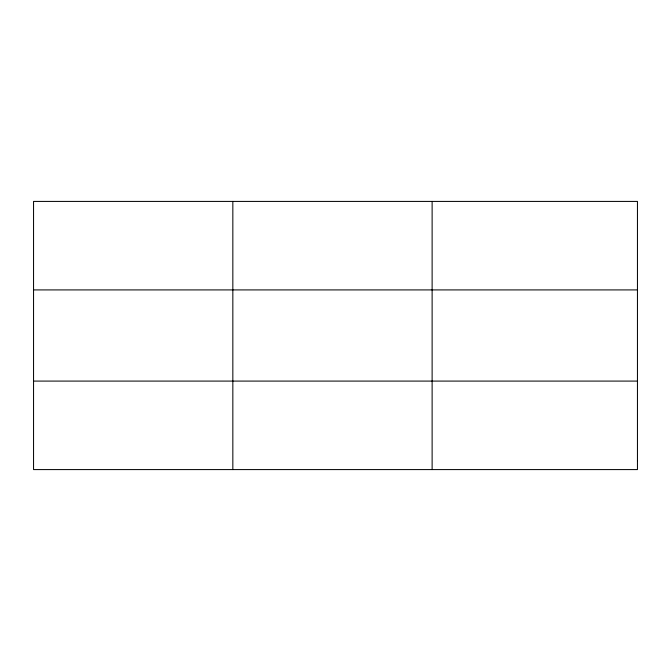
<?xml version="1.0" encoding="UTF-8"?>
<svg xmlns="http://www.w3.org/2000/svg" width="671" height="671" viewBox="0 0 671 671"><rect width="100%" height="100%" fill="white"/><g stroke="black" fill="none" stroke-linecap="round" stroke-linejoin="round"><path stroke-width="1.01" d="M232.837 201.417L232.837 469.583M432.124 201.417L432.124 469.583M33.55 289.914L637.45 289.914M33.55 381.086L637.45 381.086M637.45 460.734L637.45 469.583L33.55 469.583L33.55 201.417L637.45 201.417L637.45 460.734"/></g></svg>
